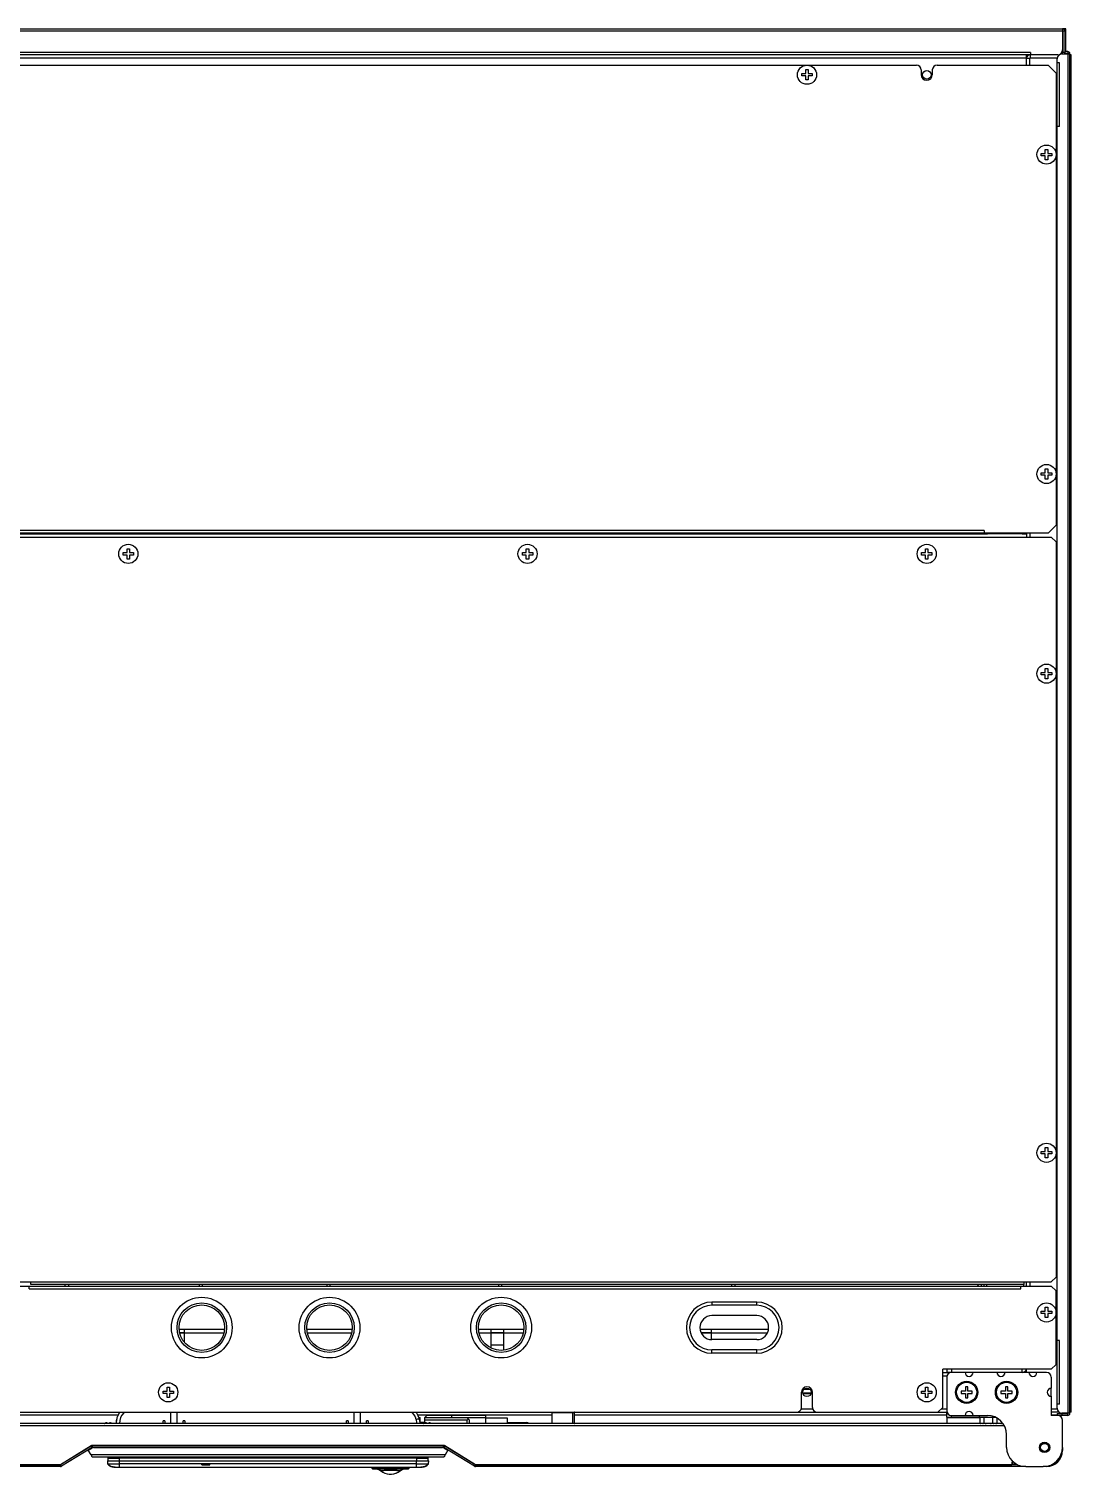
# Model space of a CAD drawing. Header units: millimetres. Extents: x 0 to 301, y -1 to 129.
# Drawn here: x 235.3 to 300.6, y -0.5 to 90 of the extents above; entities that cross this region are included whole.
import ezdxf

# ---------------------------------------------------------------- set-up
doc = ezdxf.new("R2010")
doc.units = ezdxf.units.MM
for name, color, linetype in [('2401-00039-M4-25PMC_0', 7, 'Continuous'), ('2401-00300-M6-16HWMC_0', 7, 'Continuous'), ('2401-00424-M6-12FCTTHC_0', 7, 'Continuous'), ('2401-00460-M6-12PSTTHC_0', 7, 'Continuous'), ('2401-00631-M4-10TMH_0', 7, 'Continuous'), ('4203-39792_0', 7, 'Continuous'), ('4203-78022_0', 7, 'Continuous'), ('4208-01637_A_0', 7, 'Continuous'), ('4208-01638_A_0', 7, 'Continuous'), ('4208-01642_A_0', 7, 'Continuous'), ('4208-01643_A_0', 7, 'Continuous'), ('4209-00025-D30_0', 7, 'Continuous'), ('4209-00027-YK_0', 7, 'Continuous'), ('4209-00140_0', 7, 'Continuous'), ('4209-00207_A_0', 7, 'Continuous'), ('4212-06586_0', 7, 'Continuous'), ('4212-06592_0', 7, 'Continuous'), ('4212-06600_0', 7, 'Continuous'), ('4212-06601_0', 7, 'Continuous'), ('4212-06606_4_3_0', 7, 'Continuous'), ('4212-06607_0', 7, 'Continuous'), ('4212-06611_0', 7, 'Continuous'), ('4212-06613_2_MIR_0', 7, 'Continuous'), ('4212-06613_3_0', 7, 'Continuous'), ('4212-06614_1_0', 7, 'Continuous'), ('4212-06616_1_0', 7, 'Continuous'), ('4212-12694_0', 7, 'Continuous'), ('4212-14509_0', 7, 'Continuous'), ('4212-14510_0', 7, 'Continuous'), ('4212-14511_0', 7, 'Continuous'), ('4212-14513_0', 7, 'Continuous'), ('4212-14515_0', 7, 'Continuous'), ('4212-14520_0', 7, 'Continuous'), ('4212-14521_0', 7, 'Continuous'), ('4212-14522_1_0', 7, 'Continuous'), ('4212-14522_2_0', 7, 'Continuous'), ('4212-14522_3_0', 7, 'Continuous'), ('4212-14522_4_1_0', 7, 'Continuous'), ('4212-14525_0', 7, 'Continuous'), ('4212-14530_0', 7, 'Continuous'), ('4212-14531_0', 7, 'Continuous'), ('4212-14532_0', 7, 'Continuous'), ('4212-14534_0', 7, 'Continuous'), ('4212-14541_0', 7, 'Continuous'), ('CHUMOPINGJIETOU_0', 7, 'Continuous'), ('CONTROL-PCB_A_0', 7, 'Continuous'), ('EPO_A_0', 7, 'Continuous'), ('TOUCH-PAN_A_0', 7, 'Continuous')]:
    doc.layers.add(name, color=color, linetype=linetype)

msp = doc.modelspace()

# ---------------------------------------------------------------- linework, layer by layer
at = {"layer": '2401-00039-M4-25PMC_0', "color": 7, "linetype": 'Continuous'}
for p, q in [((244.196, 2.7), (244.196, 3.4)), ((244.596, 2.7), (244.596, 3.4)), ((255.686, 2.7), (255.686, 3.4)), ((256.086, 2.7), (256.086, 3.4))]:
    msp.add_line(p, q, dxfattribs=at)
at = {"layer": '2401-00300-M6-16HWMC_0', "color": 7, "linetype": 'Continuous'}
for p, q in [((294.853, 3.09), (294.853, 3.2)), ((294.853, 3.09), (295.834, 3.09)), ((294.855, 3.09), (294.855, 2.742)), ((294.855, 2.742), (294.867, 2.727)), ((295.122, 3.09), (295.122, 2.742)), ((295.658, 3.09), (295.658, 2.742)), ((295.926, 3.041), (295.926, 2.742)), ((295.88, 2.703), (295.903, 2.7))]:
    msp.add_line(p, q, dxfattribs=at)
for points in [[(294.867, 2.727), (294.881, 2.716), (294.896, 2.708), (294.911, 2.702), (294.92, 2.7)], [(295.057, 2.7), (295.066, 2.702), (295.081, 2.708), (295.095, 2.716), (295.11, 2.728), (295.122, 2.742)], [(295.122, 2.742), (295.147, 2.728), (295.175, 2.716), (295.204, 2.708), (295.234, 2.703), (295.253, 2.7)], [(295.527, 2.7), (295.546, 2.702), (295.575, 2.708), (295.605, 2.716), (295.633, 2.728), (295.658, 2.742)], [(295.658, 2.742), (295.67, 2.728), (295.684, 2.716), (295.699, 2.708), (295.713, 2.703), (295.723, 2.7)], [(295.86, 2.7), (295.869, 2.702), (295.884, 2.708), (295.899, 2.716)], [(295.899, 2.716), (295.913, 2.727), (295.926, 2.742)], [(296.177, 2.7), (296.196, 2.702), (296.225, 2.708), (296.255, 2.716), (296.283, 2.728), (296.286, 2.729)]]:
    msp.add_lwpolyline(points, dxfattribs=at)
for centre, start, end in [((294.955, 2.812), 214.94801, 247.56165), ((295.826, 2.812), 292.43835, 325.05199)]:
    msp.add_arc(centre, 0.122, start, end, dxfattribs=at)
at = {"layer": '2401-00424-M6-12FCTTHC_0', "color": 7, "linetype": 'Continuous'}
for p, q in [((293.965, 4.725), (293.69, 4.725)), ((293.69, 4.725), (293.69, 4.575)), ((293.69, 4.575), (293.965, 4.575)), ((294.115, 5), (293.965, 5)), ((293.965, 5), (293.965, 4.725)), ((293.965, 4.575), (293.965, 4.3)), ((294.115, 4.725), (294.115, 5)), ((294.39, 4.725), (294.115, 4.725)), ((294.115, 4.575), (294.39, 4.575)), ((294.115, 4.3), (294.115, 4.575)), ((294.39, 4.575), (294.39, 4.725)), ((296.465, 4.725), (296.19, 4.725)), ((296.19, 4.725), (296.19, 4.575)), ((296.19, 4.575), (296.465, 4.575)), ((296.615, 5), (296.465, 5)), ((296.465, 5), (296.465, 4.725)), ((296.465, 4.575), (296.465, 4.3)), ((296.615, 4.725), (296.615, 5)), ((296.89, 4.725), (296.615, 4.725)), ((296.615, 4.575), (296.89, 4.575)), ((296.615, 4.3), (296.615, 4.575)), ((296.89, 4.575), (296.89, 4.725)), ((293.965, 4.3), (294.115, 4.3)), ((296.465, 4.3), (296.615, 4.3))]:
    msp.add_line(p, q, dxfattribs=at)
for centre in [(294.04, 4.65), (296.54, 4.65)]:
    msp.add_circle(centre, 0.63, dxfattribs=at)
at = {"layer": '2401-00460-M6-12PSTTHC_0', "color": 7, "linetype": 'Continuous'}
for p, q in [((283.715, 87.225), (283.965, 87.225)), ((283.715, 87.075), (283.715, 87.225)), ((283.965, 87.075), (283.715, 87.075)), ((283.965, 87.475), (284.115, 87.475)), ((283.965, 87.225), (283.965, 87.475)), ((283.965, 86.825), (283.965, 87.075)), ((284.115, 87.475), (284.115, 87.225)), ((284.115, 87.225), (284.365, 87.225)), ((284.365, 87.075), (284.115, 87.075)), ((284.115, 87.075), (284.115, 86.825)), ((284.365, 87.225), (284.365, 87.075)), ((284.115, 86.825), (283.965, 86.825)), ((298.965, 82.475), (299.115, 82.475)), ((298.965, 82.225), (298.965, 82.475)), ((299.115, 82.475), (299.115, 82.225)), ((298.715, 82.225), (298.965, 82.225)), ((298.715, 82.075), (298.715, 82.225)), ((298.965, 82.075), (298.715, 82.075)), ((298.965, 81.825), (298.965, 82.075)), ((299.115, 81.825), (298.965, 81.825)), ((299.115, 82.225), (299.365, 82.225)), ((299.365, 82.075), (299.115, 82.075)), ((299.115, 82.075), (299.115, 81.825)), ((299.365, 82.225), (299.365, 82.075)), ((298.965, 62.475), (299.115, 62.475)), ((298.965, 62.225), (298.965, 62.475)), ((299.115, 62.475), (299.115, 62.225)), ((298.715, 62.225), (298.965, 62.225)), ((298.715, 62.075), (298.715, 62.225)), ((298.965, 62.075), (298.715, 62.075)), ((298.965, 61.825), (298.965, 62.075)), ((299.115, 61.825), (298.965, 61.825)), ((299.115, 62.225), (299.365, 62.225)), ((299.365, 62.075), (299.115, 62.075)), ((299.115, 62.075), (299.115, 61.825)), ((299.365, 62.225), (299.365, 62.075)), ((238.74, 58.45), (238.74, 58.4)), ((239.34, 58.45), (239.34, 58.4)), ((263.74, 58.45), (263.74, 58.4)), ((264.34, 58.45), (264.34, 58.4)), ((288.74, 58.45), (288.74, 58.4)), ((289.34, 58.45), (289.34, 58.4)), ((241.215, 57.225), (241.465, 57.225)), ((241.215, 57.075), (241.215, 57.225)), ((241.465, 57.075), (241.215, 57.075)), ((241.465, 57.475), (241.615, 57.475)), ((241.465, 57.225), (241.465, 57.475)), ((241.465, 56.825), (241.465, 57.075)), ((241.615, 57.475), (241.615, 57.225)), ((241.615, 57.225), (241.865, 57.225)), ((241.865, 57.075), (241.615, 57.075)), ((241.615, 57.075), (241.615, 56.825)), ((241.865, 57.225), (241.865, 57.075)), ((266.215, 57.225), (266.465, 57.225)), ((266.215, 57.075), (266.215, 57.225)), ((266.465, 57.075), (266.215, 57.075)), ((266.465, 57.475), (266.615, 57.475)), ((266.465, 57.225), (266.465, 57.475)), ((266.465, 56.825), (266.465, 57.075)), ((266.615, 57.475), (266.615, 57.225)), ((266.615, 57.225), (266.865, 57.225)), ((266.865, 57.075), (266.615, 57.075)), ((266.615, 57.075), (266.615, 56.825)), ((266.865, 57.225), (266.865, 57.075)), ((291.215, 57.225), (291.465, 57.225)), ((291.215, 57.075), (291.215, 57.225)), ((291.465, 57.075), (291.215, 57.075)), ((291.465, 57.475), (291.615, 57.475)), ((291.465, 57.225), (291.465, 57.475)), ((291.465, 56.825), (291.465, 57.075)), ((291.615, 57.475), (291.615, 57.225)), ((291.615, 57.225), (291.865, 57.225)), ((291.865, 57.075), (291.615, 57.075)), ((291.615, 57.075), (291.615, 56.825)), ((291.865, 57.225), (291.865, 57.075)), ((241.615, 56.825), (241.465, 56.825)), ((266.615, 56.825), (266.465, 56.825)), ((291.615, 56.825), (291.465, 56.825)), ((298.965, 49.975), (299.115, 49.975)), ((298.965, 49.725), (298.965, 49.975)), ((299.115, 49.975), (299.115, 49.725)), ((298.715, 49.725), (298.965, 49.725)), ((298.715, 49.575), (298.715, 49.725)), ((298.965, 49.575), (298.715, 49.575)), ((298.965, 49.325), (298.965, 49.575)), ((299.115, 49.325), (298.965, 49.325)), ((299.115, 49.725), (299.365, 49.725)), ((299.365, 49.575), (299.115, 49.575)), ((299.115, 49.575), (299.115, 49.325)), ((299.365, 49.725), (299.365, 49.575)), ((298.965, 19.975), (299.115, 19.975)), ((298.965, 19.725), (298.965, 19.975)), ((299.115, 19.975), (299.115, 19.725)), ((298.715, 19.725), (298.965, 19.725)), ((298.715, 19.575), (298.715, 19.725)), ((298.965, 19.575), (298.715, 19.575)), ((298.965, 19.325), (298.965, 19.575)), ((299.115, 19.325), (298.965, 19.325)), ((299.115, 19.725), (299.365, 19.725)), ((299.365, 19.575), (299.115, 19.575)), ((299.115, 19.575), (299.115, 19.325)), ((299.365, 19.725), (299.365, 19.575)), ((298.965, 9.975), (299.115, 9.975)), ((298.965, 9.725), (298.965, 9.975)), ((299.115, 9.975), (299.115, 9.725)), ((298.715, 9.725), (298.965, 9.725)), ((298.715, 9.575), (298.715, 9.725)), ((298.965, 9.575), (298.715, 9.575)), ((298.965, 9.325), (298.965, 9.575)), ((299.115, 9.325), (298.965, 9.325)), ((299.115, 9.725), (299.365, 9.725)), ((299.365, 9.575), (299.115, 9.575)), ((299.115, 9.575), (299.115, 9.325)), ((299.365, 9.725), (299.365, 9.575)), ((243.715, 4.725), (243.965, 4.725)), ((243.715, 4.575), (243.715, 4.725)), ((243.965, 4.575), (243.715, 4.575)), ((243.965, 4.975), (244.115, 4.975)), ((243.965, 4.725), (243.965, 4.975)), ((243.965, 4.325), (243.965, 4.575)), ((244.115, 4.975), (244.115, 4.725)), ((244.115, 4.725), (244.365, 4.725)), ((244.365, 4.575), (244.115, 4.575)), ((244.115, 4.575), (244.115, 4.325)), ((244.365, 4.725), (244.365, 4.575)), ((291.215, 4.725), (291.465, 4.725)), ((291.215, 4.575), (291.215, 4.725)), ((291.465, 4.575), (291.215, 4.575)), ((291.465, 4.975), (291.615, 4.975)), ((291.465, 4.725), (291.465, 4.975)), ((291.465, 4.325), (291.465, 4.575)), ((291.615, 4.975), (291.615, 4.725)), ((291.615, 4.725), (291.865, 4.725)), ((291.865, 4.575), (291.615, 4.575)), ((291.615, 4.575), (291.615, 4.325)), ((291.865, 4.725), (291.865, 4.575)), ((244.115, 4.325), (243.965, 4.325)), ((291.615, 4.325), (291.465, 4.325))]:
    msp.add_line(p, q, dxfattribs=at)
for centre in [(284.04, 87.15), (299.04, 82.15), (299.04, 62.15), (241.54, 57.15), (266.54, 57.15), (291.54, 57.15), (299.04, 49.65), (299.04, 19.65), (299.04, 9.65), (244.04, 4.65), (291.54, 4.65)]:
    msp.add_circle(centre, 0.6, dxfattribs=at)
at = {"layer": '2401-00631-M4-10TMH_0', "color": 7, "linetype": 'Continuous'}
for p, q in [((240.04, 2.708), (240.061, 2.715)), ((240.061, 2.715), (240.082, 2.721)), ((240.081, 2.721), (240.101, 2.726)), ((240.1, 2.726), (240.118, 2.73)), ((240.118, 2.73), (240.134, 2.733)), ((240.149, 2.736), (240.134, 2.733)), ((240.165, 2.738), (240.15, 2.736)), ((240.174, 2.74), (240.165, 2.738)), ((240.215, 2.738), (240.214, 2.74)), ((240.215, 2.7), (240.215, 2.738)), ((240.366, 2.74), (240.365, 2.738)), ((240.365, 2.738), (240.365, 2.7)), ((240.43, 2.736), (240.415, 2.738)), ((240.43, 2.736), (240.446, 2.733)), ((240.446, 2.733), (240.462, 2.73)), ((240.462, 2.73), (240.48, 2.726)), ((240.479, 2.726), (240.499, 2.721)), ((240.498, 2.721), (240.519, 2.715)), ((240.519, 2.715), (240.54, 2.708)), ((260.04, 2.708), (260.061, 2.715)), ((260.061, 2.715), (260.082, 2.721)), ((260.081, 2.721), (260.101, 2.726)), ((260.1, 2.726), (260.118, 2.73)), ((260.118, 2.73), (260.134, 2.733)), ((260.149, 2.736), (260.134, 2.733)), ((260.165, 2.738), (260.15, 2.736)), ((260.174, 2.74), (260.165, 2.738)), ((260.215, 2.738), (260.214, 2.74)), ((260.215, 2.7), (260.215, 2.738)), ((260.366, 2.74), (260.365, 2.738)), ((260.365, 2.738), (260.365, 2.7)), ((260.43, 2.736), (260.415, 2.738)), ((260.43, 2.736), (260.446, 2.733)), ((260.446, 2.733), (260.462, 2.73)), ((260.462, 2.73), (260.48, 2.726)), ((260.479, 2.726), (260.499, 2.721)), ((260.498, 2.721), (260.519, 2.715)), ((260.519, 2.715), (260.54, 2.708)), ((240.02, 2.7), (240.019, 2.7)), ((240.02, 2.7), (240.041, 2.708)), ((240.56, 2.7), (240.539, 2.708)), ((240.561, 2.7), (240.56, 2.7)), ((260.02, 2.7), (260.019, 2.7)), ((260.02, 2.7), (260.041, 2.708)), ((260.56, 2.7), (260.539, 2.708)), ((260.561, 2.7), (260.56, 2.7))]:
    msp.add_line(p, q, dxfattribs=at)
for points in [[(240.214, 2.74), (240.212, 2.74), (240.209, 2.741), (240.204, 2.741), (240.199, 2.741), (240.194, 2.741), (240.187, 2.741), (240.18, 2.74), (240.174, 2.74)], [(240.415, 2.738), (240.405, 2.74), (240.395, 2.741), (240.387, 2.741), (240.379, 2.741), (240.373, 2.741), (240.369, 2.741), (240.366, 2.74)], [(260.214, 2.74), (260.212, 2.74), (260.209, 2.741), (260.204, 2.741), (260.199, 2.741), (260.194, 2.741), (260.187, 2.741), (260.18, 2.74), (260.174, 2.74)], [(260.415, 2.738), (260.405, 2.74), (260.395, 2.741), (260.387, 2.741), (260.379, 2.741), (260.373, 2.741), (260.369, 2.741), (260.366, 2.74)]]:
    msp.add_lwpolyline(points, dxfattribs=at)
at = {"layer": '4203-39792_0', "color": 7, "linetype": 'Continuous'}
for p, q in [((243.821, 2.87), (243.721, 2.87)), ((243.721, 2.7), (243.721, 2.87)), ((243.821, 2.87), (243.821, 2.7)), ((245.071, 2.87), (244.971, 2.87)), ((244.971, 2.7), (244.971, 2.87)), ((245.071, 2.87), (245.071, 2.7)), ((255.311, 2.87), (255.211, 2.87)), ((255.211, 2.7), (255.211, 2.87)), ((255.311, 2.87), (255.311, 2.7)), ((256.561, 2.87), (256.461, 2.87)), ((256.461, 2.7), (256.461, 2.87)), ((256.561, 2.87), (256.561, 2.7))]:
    msp.add_line(p, q, dxfattribs=at)
at = {"layer": '4203-78022_0', "color": 7, "linetype": 'Continuous'}
for p, q in [((239.029, 1.026), (239.276, 1.178)), ((239.204, 0.74), (239.029, 1.026)), ((239.354, 1.2), (261.226, 1.2)), ((261.304, 1.178), (261.551, 1.026)), ((261.551, 1.026), (261.376, 0.74)), ((261.376, 0.74), (239.204, 0.74)), ((239.204, 0.74), (239.226, 0.686)), ((239.226, 0.686), (239.237, 0.661)), ((261.29, 0.6), (239.29, 0.6)), ((261.354, 0.686), (261.343, 0.661)), ((261.376, 0.74), (261.354, 0.686))]:
    msp.add_line(p, q, dxfattribs=at)
for points in [[(239.237, 0.661), (239.247, 0.641), (239.258, 0.624), (239.269, 0.611), (239.279, 0.603), (239.29, 0.6)], [(261.343, 0.661), (261.333, 0.641), (261.322, 0.624), (261.311, 0.611), (261.301, 0.603), (261.29, 0.6)]]:
    msp.add_lwpolyline(points, dxfattribs=at)
for centre, start, end in [((239.354, 1.05), 90, 121.5), ((261.226, 1.05), 58.5, 90)]:
    msp.add_arc(centre, 0.15, start, end, dxfattribs=at)
at = {"layer": '4208-01637_A_0', "color": 7, "linetype": 'Continuous'}
msp.add_line((240.79, 2.7), (240.794, 2.785), dxfattribs=at)
msp.add_lwpolyline([(240.794, 2.785), (240.834, 3.018), (240.838, 3.026)], dxfattribs=at)
at = {"layer": '4208-01638_A_0', "color": 7, "linetype": 'Continuous'}
for p, q in [((240.328, 0.085), (240.415, 0.026)), ((240.415, 0.026), (240.519, -0.012)), ((260.06, -0.012), (260.165, 0.026)), ((260.165, 0.026), (260.257, 0.088)), ((240.519, -0.012), (240.629, -0.027)), ((240.629, -0.027), (240.74, -0.03)), ((259.84, -0.03), (259.95, -0.027)), ((259.95, -0.027), (260.06, -0.012))]:
    msp.add_line(p, q, dxfattribs=at)
at = {"layer": '4208-01642_A_0', "color": 7, "linetype": 'Continuous'}
for p, q in [((241.263, 3.368), (241.234, 3.4)), ((241.306, 3.4), (241.263, 3.368)), ((259.556, 3.4), (259.579, 3.376)), ((259.579, 3.376), (259.681, 3.203)), ((259.681, 3.203), (259.749, 3.008))]:
    msp.add_line(p, q, dxfattribs=at)
for points in [[(240.788, 2.7), (240.789, 2.713), (240.791, 2.741), (240.793, 2.771), (240.796, 2.801), (240.799, 2.831), (240.803, 2.863), (240.809, 2.897), (240.815, 2.934), (240.824, 2.974), (240.835, 3.018), (240.849, 3.065), (240.866, 3.116), (240.888, 3.174), (240.917, 3.236), (240.953, 3.302), (240.999, 3.371), (241.023, 3.4)], [(241.263, 3.368), (241.142, 3.229), (241.059, 3.066), (241.009, 2.882), (240.989, 2.7)], [(259.273, 3.4), (259.323, 3.362), (259.428, 3.243), (259.506, 3.107), (259.556, 2.96)], [(259.556, 2.96), (259.615, 2.975), (259.667, 2.988), (259.71, 2.999), (259.738, 3.005), (259.75, 3.007)], [(259.556, 2.96), (259.584, 2.801), (259.592, 2.7)], [(259.749, 3.008), (259.761, 2.961), (259.77, 2.916), (259.777, 2.875), (259.782, 2.836), (259.786, 2.8), (259.789, 2.767), (259.792, 2.736), (259.793, 2.708), (259.794, 2.7)]]:
    msp.add_lwpolyline(points, dxfattribs=at)
at = {"layer": '4208-01643_A_0', "color": 7, "linetype": 'Continuous'}
for p, q in [((240.23, 0.37), (260.35, 0.37)), ((240.23, 0.37), (240.24, 0.172)), ((240.24, 0.172), (240.282, 0.125)), ((240.391, 0.171), (240.54, 0.171)), ((240.54, 0.171), (240.986, 0.172)), ((240.986, 0.172), (240.986, 0.37)), ((259.594, 0.172), (240.986, 0.172)), ((240.987, 0.017), (240.986, 0.172)), ((260.314, 0.141), (260.282, 0.108)), ((260.314, 0.14), (260.34, 0.172)), ((260.34, 0.172), (260.35, 0.37)), ((240.723, -0.03), (240.928, -0.03)), ((240.74, -0.03), (259.857, -0.03))]:
    msp.add_line(p, q, dxfattribs=at)
for points in [[(240.24, 0.172), (240.243, 0.171), (240.261, 0.17), (240.391, 0.171)], [(240.515, -0.008), (240.45, 0.013), (240.34, 0.074), (240.281, 0.125)], [(240.321, 0.089), (240.364, 0.058), (240.405, 0.034), (240.446, 0.015), (240.484, 0.001), (240.515, -0.008)], [(240.987, -0.03), (240.987, -0.021), (240.987, 0.017)], [(259.593, -0.03), (259.593, -0.026), (259.593, -0.004), (259.593, 0.032), (259.594, 0.37)], [(259.594, 0.172), (260.078, 0.171), (260.195, 0.171), (260.32, 0.17)], [(260.281, 0.108), (260.242, 0.076), (260.132, 0.014), (260.066, -0.008)], [(260.066, -0.008), (260.095, 0), (260.13, 0.013), (260.167, 0.03), (260.206, 0.051), (260.244, 0.078)], [(260.32, 0.17), (260.337, 0.171), (260.34, 0.172)], [(240.723, -0.029), (240.585, -0.022), (240.515, -0.008)], [(260.066, -0.008), (259.998, -0.022), (259.857, -0.029)]]:
    msp.add_lwpolyline(points, dxfattribs=at)
at = {"layer": '4209-00025-D30_0', "color": 7, "linetype": 'Continuous'}
for centre, radius in [((246.14, 8.7), 1.9), ((246.14, 8.7), 1.55), ((246.14, 8.7), 1.425), ((254.14, 8.7), 1.9), ((254.14, 8.7), 1.55), ((254.14, 8.7), 1.425), ((264.89, 8.7), 1.9), ((264.89, 8.7), 1.55), ((264.89, 8.7), 1.425)]:
    msp.add_circle(centre, radius, dxfattribs=at)
at = {"layer": '4209-00027-YK_0', "color": 7, "linetype": 'Continuous'}
for p, q in [((280.89, 10.3), (278.09, 10.3)), ((278.09, 10.3), (278.09, 10.1)), ((280.89, 10.1), (278.09, 10.1)), ((280.89, 10.1), (280.89, 10.3)), ((280.89, 9.45), (278.09, 9.45)), ((280.89, 7.95), (278.09, 7.95)), ((280.89, 7.3), (278.09, 7.3)), ((278.09, 7.1), (278.09, 7.3)), ((280.89, 7.1), (280.89, 7.3)), ((280.89, 7.1), (278.09, 7.1))]:
    msp.add_line(p, q, dxfattribs=at)
for centre, radius, start, end in [((278.09, 8.7), 1.6, 90, 270), ((278.09, 8.7), 1.4, 90, 270), ((280.89, 8.7), 1.6, 270, 90), ((280.89, 8.7), 1.4, 270, 90), ((278.09, 8.7), 0.75, 90, 270), ((280.89, 8.7), 0.75, 270, 90)]:
    msp.add_arc(centre, radius, start, end, dxfattribs=at)
at = {"layer": '4209-00140_0', "color": 7, "linetype": 'Continuous'}
for p, q in [((268.08, 3.39), (269.38, 3.39)), ((268.08, 2.71), (268.08, 3.39)), ((269.38, 3.39), (269.48, 3.39)), ((269.38, 2.71), (269.38, 3.39)), ((269.48, 2.71), (269.48, 3.39)), ((268.08, 2.71), (269.38, 2.71)), ((269.38, 2.71), (269.48, 2.71))]:
    msp.add_line(p, q, dxfattribs=at)
for centre, start, end in [((268.09, 3.39), 90, 180), ((269.37, 3.39), 0, 90), ((269.47, 3.39), 0, 90), ((268.09, 2.71), 180, 270), ((269.37, 2.71), 270, 0), ((269.47, 2.71), 270, 0)]:
    msp.add_arc(centre, 0.01, start, end, dxfattribs=at)
at = {"layer": '4209-00207_A_0', "color": 7, "linetype": 'Continuous'}
for p, q in [((240.261, 0.55), (260.321, 0.55)), ((240.261, 0.55), (240.261, 0.37)), ((240.261, 0.52), (240.987, 0.52)), ((240.987, 0.37), (240.987, 0.6)), ((259.595, 0.6), (259.595, 0.37)), ((259.595, 0.52), (260.321, 0.52)), ((260.321, 0.37), (260.321, 0.55))]:
    msp.add_line(p, q, dxfattribs=at)
for centre, start, end in [((240.311, 0.55), 90, 180), ((260.271, 0.55), 0, 90)]:
    msp.add_arc(centre, 0.05, start, end, dxfattribs=at)
at = {"layer": '4212-06586_0', "color": 7, "linetype": 'Continuous'}
for p, q in [((299.71, 83.4), (299.64, 83.4)), ((297.79, 58.4), (297.79, 58.45)), ((298.01, 58.2), (298.01, 58.45)), ((297.79, 11.3), (297.79, 11.57)), ((298.01, 11.3), (298.01, 11.57)), ((299.64, 8.4), (299.71, 8.4))]:
    msp.add_line(p, q, dxfattribs=at)
at = {"layer": '4212-06592_0', "color": 7, "linetype": 'Continuous'}
for p, q in [((297.79, 88.18), (297.99, 88.18)), ((297.79, 87.75), (297.79, 88.18)), ((297.99, 87.75), (297.99, 88.18)), ((298.01, 88.4), (298.04, 88.4)), ((298.01, 88.4), (298.01, 88.2)), ((298.01, 88.2), (299.715, 88.2)), ((299.74, 88.4), (299.845, 88.4)), ((299.71, 83.6), (299.64, 83.6)), ((299.71, 83.4), (299.64, 83.4)), ((299.64, 8.4), (299.71, 8.4)), ((299.64, 8.2), (299.71, 8.2)), ((299.715, 3.6), (299.34, 3.6)), ((299.845, 3.4), (299.34, 3.4))]:
    msp.add_line(p, q, dxfattribs=at)
for radius in [0.22, 0.02]:
    msp.add_arc((298.01, 88.18), radius, 90, 180, dxfattribs=at)
at = {"layer": '4212-06600_0', "color": 7, "linetype": 'Continuous'}
for p, q in [((292.79, 6.1), (292.79, 5.9)), ((293.09, 5.9), (292.853, 5.9)), ((293.09, 6.1), (293.09, 5.9)), ((297.52, 5.9), (297.52, 6.1))]:
    msp.add_line(p, q, dxfattribs=at)
msp.add_arc((297.52, 6.17), 0.27, 270, 344.85217, dxfattribs=at)
at = {"layer": '4212-06601_0', "color": 7, "linetype": 'Continuous'}
msp.add_line((294.79, 11.4), (294.69, 11.3), dxfattribs=at)
at = {"layer": '4212-06606_4_3_0', "color": 7, "linetype": 'Continuous'}
msp.add_line((297.07, 0.205), (297.07, 0.12), dxfattribs=at)
at = {"layer": '4212-06607_0', "color": 7, "linetype": 'Continuous'}
for p, q in [((299.71, 3.65), (299.71, 88.15)), ((299.85, 87.9), (299.71, 87.9)), ((299.85, 83.9), (299.85, 87.9)), ((300.01, 88.52), (300.01, 88.571)), ((300.01, 88.45), (300.51, 88.45)), ((300.07, 88.6), (300.022, 88.6)), ((300.37, 88.48), (300.176, 88.48)), ((300.37, 88.6), (300.19, 88.6)), ((300.37, 88.6), (300.37, 88.48)), ((300.51, 88.46), (300.39, 88.46)), ((300.39, 88.46), (300.39, 88.45)), ((300.39, 3.35), (300.39, 88.45)), ((300.51, 3.34), (300.51, 88.46)), ((299.85, 83.9), (299.71, 83.9)), ((299.85, 7.9), (299.71, 7.9)), ((299.85, 3.9), (299.85, 7.9)), ((299.85, 3.9), (299.71, 3.9)), ((299.71, 3.32), (300.37, 3.32)), ((299.71, 3.32), (299.71, 3.2)), ((300.37, 3.2), (299.75, 3.2)), ((300.51, 3.35), (300.01, 3.35)), ((300.01, 3.32), (300.01, 3.2)), ((300.37, 3.2), (300.37, 3.32)), ((300.39, 3.34), (300.39, 3.35)), ((300.51, 3.34), (300.39, 3.34))]:
    msp.add_line(p, q, dxfattribs=at)
for centre, radius, start, end in [((300.01, 88.15), 0.3, 90, 180), ((300.37, 88.46), 0.14, 0, 90), ((300.37, 88.46), 0.02, 0, 90), ((300.01, 3.65), 0.3, 180, 270), ((300.37, 3.34), 0.14, 270, 0), ((300.37, 3.34), 0.02, 270, 0)]:
    msp.add_arc(centre, radius, start, end, dxfattribs=at)
at = {"layer": '4212-06611_0', "color": 7, "linetype": 'Continuous'}
for p, q in [((300.58, 88.4), (300.51, 88.4)), ((300.58, 88.1), (300.51, 88.1)), ((300.58, 3.4), (300.58, 88.4)), ((300.51, 82.9), (300.58, 82.9)), ((300.51, 8.9), (300.58, 8.9)), ((300.58, 3.7), (300.51, 3.7)), ((300.58, 3.4), (300.51, 3.4))]:
    msp.add_line(p, q, dxfattribs=at)
at = {"layer": '4212-06613_2_MIR_0', "color": 7, "linetype": 'Continuous'}
for p, q in [((294.44, 5.9), (293.94, 5.9)), ((296.44, 5.9), (295.94, 5.9)), ((298.44, 5.9), (297.94, 5.9)), ((299.34, 4.4), (299.34, 4.9)), ((293.94, 3.2), (294.44, 3.2))]:
    msp.add_line(p, q, dxfattribs=at)
at = {"layer": '4212-06613_3_0', "color": 7, "linetype": 'Continuous'}
for radius in [0.3, 0.25]:
    msp.add_circle((298.92, 1.2), radius, dxfattribs=at)
at = {"layer": '4212-06614_1_0', "color": 7, "linetype": 'Continuous'}
for p, q in [((292.79, 5.6), (292.79, 3.5)), ((293.94, 5.9), (293.09, 5.9)), ((295.94, 5.9), (294.44, 5.9)), ((297.94, 5.9), (296.44, 5.9)), ((299.04, 5.9), (298.44, 5.9)), ((299.34, 5.6), (299.34, 4.9)), ((299.34, 4.4), (299.34, 3.2)), ((293.09, 3.2), (293.94, 3.2)), ((294.44, 3.2), (295.34, 3.2)), ((299.74, 3.2), (299.34, 3.2)), ((300.04, 1.2), (300.04, 2.9)), ((296.54, 1.2), (296.54, 2)), ((297.74, 0), (298.84, 0))]:
    msp.add_line(p, q, dxfattribs=at)
for centre, radius in [((294.04, 4.65), 0.7), ((296.54, 4.65), 0.7), ((298.92, 1.2), 0.325)]:
    msp.add_circle(centre, radius, dxfattribs=at)
for centre, radius, start, end in [((293.09, 5.6), 0.3, 90, 180), ((294.19, 5.9), 0.25, 180, 0), ((296.19, 5.9), 0.25, 180, 0), ((298.19, 5.9), 0.25, 180, 0), ((299.04, 5.6), 0.3, 0, 90), ((299.34, 4.65), 0.25, 90, 270), ((293.09, 3.5), 0.3, 180, 270), ((294.19, 3.2), 0.25, 0, 180), ((295.34, 2), 1.2, 0, 90), ((299.74, 2.9), 0.3, 0, 90), ((297.74, 1.2), 1.2, 180, 270), ((298.84, 1.2), 1.2, 270, 0)]:
    msp.add_arc(centre, radius, start, end, dxfattribs=at)
at = {"layer": '4212-06616_1_0', "color": 7, "linetype": 'Continuous'}
for p, q in [((292.79, 3.1), (292.79, 3.4)), ((292.79, 3.1), (294.853, 3.1)), ((292.79, 3.1), (292.79, 2.7)), ((292.79, 3.08), (294.855, 3.08)), ((293.09, 3.1), (293.09, 3.2))]:
    msp.add_line(p, q, dxfattribs=at)
at = {"layer": '4212-12694_0', "color": 7, "linetype": 'Continuous'}
msp.add_line((297.79, 5.9), (297.79, 6.1), dxfattribs=at)
at = {"layer": '4212-14509_0', "color": 7, "linetype": 'Continuous'}
for p, q in [((297.79, 88.18), (202.79, 88.18)), ((297.79, 87.75), (297.79, 88.4)), ((205.229, 58.4), (295.351, 58.4)), ((297.52, 58.4), (297.79, 58.4)), ((297.79, 58.4), (297.79, 58.2)), ((292.54, 5.9), (292.853, 5.9)), ((292.54, 5.68), (292.801, 5.68)), ((283.678, 3.62), (284.402, 3.62)), ((292.46, 3.62), (292.79, 3.62)), ((283.39, 3.4), (284.69, 3.4)), ((292.24, 3.4), (292.809, 3.4))]:
    msp.add_line(p, q, dxfattribs=at)
for centre in [(291.54, 87.15), (284.04, 4.65)]:
    msp.add_circle(centre, 0.27, dxfattribs=at)
at = {"layer": '4212-14510_0', "color": 7, "linetype": 'Continuous'}
for p, q in [((294.94, 58.45), (294.94, 58.4)), ((295.11, 58.45), (295.11, 58.4)), ((297.62, 58.4), (297.62, 58.422)), ((294.94, 11.4), (294.94, 11.3)), ((295.11, 11.4), (295.11, 11.3)), ((295.29, 11.4), (295.29, 11.3)), ((297.62, 11.3), (297.62, 11.4))]:
    msp.add_line(p, q, dxfattribs=at)
at = {"layer": '4212-14511_0', "color": 7, "linetype": 'Continuous'}
for p, q in [((217.19, 87.75), (290.89, 87.75)), ((291.19, 87.45), (291.19, 87.15)), ((291.89, 87.45), (291.89, 87.15)), ((292.19, 87.75), (299.14, 87.75)), ((299.64, 87.25), (299.14, 87.75)), ((299.64, 87.25), (299.64, 58.95)), ((299.14, 58.45), (299.64, 58.95)), ((299.14, 58.45), (201.44, 58.45)), ((295.14, 58.62), (205.44, 58.62)), ((295.14, 58.62), (295.14, 58.45))]:
    msp.add_line(p, q, dxfattribs=at)
for centre, radius, start, end in [((290.89, 87.45), 0.3, 0, 90), ((291.54, 87.15), 0.35, 180, 0), ((292.19, 87.45), 0.3, 90, 180)]:
    msp.add_arc(centre, radius, start, end, dxfattribs=at)
at = {"layer": '4212-14513_0', "color": 7, "linetype": 'Continuous'}
for p, q in [((295.29, 58.45), (295.29, 58.4)), ((297.52, 58.4), (295.351, 58.4)), ((295.59, 58.45), (295.59, 58.4)), ((297.52, 58.4), (297.52, 58.45))]:
    msp.add_line(p, q, dxfattribs=at)
msp.add_arc((297.52, 58.67), 0.27, 270, 305.27589, dxfattribs=at)
at = {"layer": '4212-14515_0', "color": 7, "linetype": 'Continuous'}
for p, q in [((233.44, 11.3), (299.34, 11.3)), ((235.34, 11.13), (235.34, 11.3)), ((235.34, 11.13), (297.44, 11.13)), ((297.44, 11.13), (297.44, 11.3)), ((299.64, 11), (299.34, 11.3)), ((299.64, 6.4), (299.64, 11)), ((299.34, 6.1), (299.64, 6.4)), ((299.34, 6.1), (292.54, 6.1)), ((292.54, 3.7), (292.54, 6.1)), ((283.69, 3.7), (283.69, 4.65)), ((284.39, 3.7), (284.39, 4.65)), ((292.24, 3.4), (292.54, 3.7)), ((233.44, 3.4), (283.39, 3.4)), ((284.69, 3.4), (292.24, 3.4))]:
    msp.add_line(p, q, dxfattribs=at)
for centre, radius, start, end in [((284.04, 4.65), 0.35, 0, 180), ((283.39, 3.7), 0.3, 270, 0), ((284.69, 3.7), 0.3, 180, 270)]:
    msp.add_arc(centre, radius, start, end, dxfattribs=at)
at = {"layer": '4212-14520_0', "color": 7, "linetype": 'Continuous'}
for p, q in [((300.24, 90.02), (300.05, 90.02)), ((300.07, 89.88), (300.05, 89.88)), ((300.24, 89.88), (300.19, 89.88)), ((300.24, 88.6), (300.24, 90.02))]:
    msp.add_line(p, q, dxfattribs=at)
for centre, radius, start, end in [((299.94, 88.7), 0.3, 340.49387, 0), ((300.1, 88.54), 0.14, 319.99439, 334.52016)]:
    msp.add_arc(centre, radius, start, end, dxfattribs=at)
at = {"layer": '4212-14521_0', "color": 7, "linetype": 'Continuous'}
for p, q in [((233.44, 58.2), (299.34, 58.2)), ((299.64, 57.9), (299.34, 58.2)), ((299.64, 57.9), (299.64, 11.87)), ((299.34, 11.57), (299.64, 11.87)), ((233.44, 11.57), (299.34, 11.57)), ((235.44, 11.4), (235.44, 11.57)), ((297.64, 11.4), (235.44, 11.4)), ((245.99, 11.3), (245.99, 11.4)), ((246.19, 11.3), (246.19, 11.4)), ((253.99, 11.3), (253.99, 11.4)), ((254.19, 11.3), (254.19, 11.4)), ((264.74, 11.3), (264.74, 11.4)), ((264.94, 11.3), (264.94, 11.4)), ((279.34, 11.3), (279.34, 11.4)), ((279.54, 11.3), (279.54, 11.4)), ((297.64, 11.4), (297.64, 11.57))]:
    msp.add_line(p, q, dxfattribs=at)
at = {"layer": '4212-14522_1_0', "color": 7, "linetype": 'Continuous'}
for p, q in [((239.215, 1.295), (237.298, 0.12)), ((239.278, 1.193), (237.361, 0.018)), ((239.278, 1.193), (239.215, 1.295)), ((261.276, 1.32), (239.304, 1.32)), ((239.304, 1.2), (239.304, 1.32)), ((261.276, 1.2), (239.304, 1.2)), ((261.276, 1.2), (261.276, 1.32)), ((261.302, 1.193), (261.365, 1.295)), ((263.219, 0.018), (261.302, 1.193)), ((263.282, 0.12), (261.365, 1.295)), ((300.04, 1), (300.02, 1)), ((300.04, 1.2), (300.04, 1)), ((237.298, 0.12), (202.04, 0.12)), ((237.298, 0), (202.04, 0)), ((237.361, 0.018), (237.298, 0.12)), ((237.298, 0), (237.298, 0.12)), ((263.219, 0.018), (263.282, 0.12)), ((297.227, 0.12), (263.282, 0.12)), ((263.282, 0), (263.282, 0.12)), ((297.74, 0), (263.282, 0)), ((299.04, 0), (298.84, 0)), ((299.04, 0), (299.04, 0.02))]:
    msp.add_line(p, q, dxfattribs=at)
for centre, radius, start, end in [((239.304, 1.15), 0.17, 90, 121.5), ((239.304, 1.15), 0.05, 90, 121.5), ((261.276, 1.15), 0.17, 58.5, 90), ((261.276, 1.15), 0.05, 58.5, 90), ((299.04, 1), 1, 270, 0), ((237.298, 0.12), 0.12, 270, 301.5), ((263.282, 0.12), 0.12, 238.5, 270)]:
    msp.add_arc(centre, radius, start, end, dxfattribs=at)
at = {"layer": '4212-14522_2_0', "color": 7, "linetype": 'Continuous'}
for p, q in [((296.31, 2.7), (202.54, 2.7)), ((296.395, 2.56), (202.54, 2.56)), ((237.291, 0.132), (239.211, 1.308)), ((239.253, 1.32), (261.327, 1.32)), ((261.369, 1.308), (263.308, 0.12)), ((202.62, 0.12), (237.249, 0.12)), ((263.308, 0.12), (296.84, 0.12)), ((296.92, 0.2), (296.92, 0.32))]:
    msp.add_line(p, q, dxfattribs=at)
for centre, start, end in [((239.253, 1.24), 90, 121.5), ((261.327, 1.24), 58.5, 90), ((237.249, 0.2), 270, 301.5), ((296.84, 0.2), 270, 0)]:
    msp.add_arc(centre, 0.08, start, end, dxfattribs=at)
at = {"layer": '4212-14522_3_0', "color": 7, "linetype": 'Continuous'}
msp.add_arc((297.04, 0.2), 0.08, 270, 292.14204, dxfattribs=at)
at = {"layer": '4212-14522_4_1_0', "color": 7, "linetype": 'Continuous'}
msp.add_line((296.87, 0.27), (296.87, 0.12), dxfattribs=at)
for radius, end in [(0.05, 0), (0.2, 331.72851)]:
    msp.add_arc((296.87, 0.32), radius, 270, end, dxfattribs=at)
at = {"layer": '4212-14525_0', "color": 7, "linetype": 'Continuous'}
for p, q in [((200.53, 90.02), (300.05, 90.02)), ((300.04, 89.88), (200.54, 89.88)), ((300.04, 90.02), (300.04, 88.7)), ((300.05, 89.9), (300.04, 89.9)), ((300.04, 89.88), (300.05, 89.88)), ((300.05, 90.02), (300.05, 89.9)), ((300.05, 89.89), (300.05, 88.6)), ((300.19, 89.88), (300.07, 89.88)), ((300.07, 89.88), (300.07, 88.54)), ((300.19, 89.88), (300.19, 88.54)), ((298.04, 88.54), (202.54, 88.54)), ((298.01, 88.4), (202.57, 88.4)), ((298.04, 88.54), (298.04, 88.4)), ((299.74, 88.4), (298.04, 88.4)), ((300.05, 88.52), (299.98, 88.52)), ((300.05, 88.45), (300.05, 88.52)), ((300.19, 88.54), (300.07, 88.54)), ((300.19, 88.48), (300.19, 88.45))]:
    msp.add_line(p, q, dxfattribs=at)
for centre, radius, start, end in [((300.05, 89.88), 0.14, 0, 90), ((300.05, 89.88), 0.02, 0, 90), ((299.74, 88.7), 0.3, 270, 0), ((300.05, 88.54), 0.02, 270, 0), ((300.05, 88.54), 0.14, 319.84683, 0)]:
    msp.add_arc(centre, radius, start, end, dxfattribs=at)
at = {"layer": '4212-14530_0', "color": 7, "linetype": 'Continuous'}
for p, q in [((237.64, 58.4), (237.64, 58.45)), ((237.76, 58.4), (237.76, 58.45)), ((237.78, 58.45), (237.78, 58.4)), ((240, 58.4), (240, 58.45)), ((240.02, 58.45), (240.02, 58.4)), ((240.14, 58.45), (240.14, 58.4)), ((272.64, 58.4), (272.64, 58.45)), ((272.76, 58.4), (272.76, 58.45)), ((272.78, 58.45), (272.78, 58.4)), ((275, 58.4), (275, 58.45)), ((275.02, 58.45), (275.02, 58.4)), ((275.14, 58.45), (275.14, 58.4))]:
    msp.add_line(p, q, dxfattribs=at)
at = {"layer": '4212-14531_0', "color": 7, "linetype": 'Continuous'}
for p, q in [((244.72, 8.6), (247.56, 8.6)), ((244.749, 8.4), (245.04, 8.4)), ((244.753, 8.38), (245.04, 8.38)), ((245.04, 8.6), (245.04, 7.796)), ((245.04, 8.38), (247.527, 8.38)), ((252.72, 8.6), (255.56, 8.6)), ((252.753, 8.38), (255.527, 8.38)), ((263.47, 8.6), (266.31, 8.6)), ((263.503, 8.38), (264.24, 8.38)), ((264.24, 8.6), (264.24, 7.434)), ((264.24, 8.4), (265.04, 8.4)), ((264.24, 8.38), (265.04, 8.38)), ((265.04, 8.6), (265.04, 7.283)), ((265.04, 8.38), (266.277, 8.38)), ((277.349, 8.6), (281.632, 8.6)), ((277.405, 8.4), (278.04, 8.4)), ((277.413, 8.38), (278.04, 8.38)), ((278.04, 8.6), (278.04, 7.955)), ((278.04, 8.38), (281.567, 8.38)), ((265.04, 7.6), (264.24, 7.6)), ((297.74, 6.014), (297.74, 5.9)), ((284.304, 4.6), (283.776, 4.6)), ((284.249, 4.82), (283.831, 4.82))]:
    msp.add_line(p, q, dxfattribs=at)
at = {"layer": '4212-14532_0', "color": 7, "linetype": 'Continuous'}
for p, q in [((237.57, 58.45), (237.57, 58.4)), ((237.57, 11.4), (237.57, 11.3)), ((237.79, 11.4), (237.79, 11.3))]:
    msp.add_line(p, q, dxfattribs=at)
at = {"layer": '4212-14534_0', "color": 7, "linetype": 'Continuous'}
msp.add_line((283.782, 4.573), (284.298, 4.573), dxfattribs=at)
at = {"layer": '4212-14541_0', "color": 7, "linetype": 'Continuous'}
for p, q in [((231.48, 3.25), (240.925, 3.25)), ((259.656, 3.25), (268.08, 3.25)), ((269.48, 3.25), (292.79, 3.25)), ((299.34, 3.25), (299.71, 3.25)), ((299.94, 3.359), (299.94, 3.32)), ((300.24, 3.35), (300.24, 3.32))]:
    msp.add_line(p, q, dxfattribs=at)
at = {"layer": 'CHUMOPINGJIETOU_0', "color": 7, "linetype": 'Continuous'}
for p, q in [((259.826, 2.778), (260.106, 2.778)), ((260.106, 3.078), (260.256, 3.228)), ((260.106, 3.078), (263.906, 3.078)), ((260.106, 2.727), (260.106, 3.078)), ((262.756, 3.053), (260.106, 3.053)), ((262.756, 2.903), (260.106, 2.903)), ((260.256, 3.228), (263.906, 3.228)), ((261.806, 3.078), (261.791, 3.228)), ((261.806, 3.078), (261.806, 3.053)), ((262.756, 3.053), (262.906, 2.903)), ((262.831, 2.978), (262.756, 2.903)), ((262.756, 2.7), (262.756, 2.903)), ((262.906, 2.7), (262.906, 2.903)), ((263.906, 3.228), (263.906, 2.7)), ((263.906, 3.053), (265.256, 3.053)), ((265.256, 3.053), (265.256, 2.7)), ((265.256, 2.753), (266.456, 2.753)), ((263.046, 2.7), (262.906, 2.707))]:
    msp.add_line(p, q, dxfattribs=at)
msp.add_arc((266.456, 2.353), 0.4, 60.81851, 119.18149, dxfattribs=at)
at = {"layer": 'CONTROL-PCB_A_0', "color": 7, "linetype": 'Continuous'}
for p in [(259.733, 3.065), (259.826, 2.7)]:
    msp.add_line(p, (259.826, 3.065), dxfattribs=at)
at = {"layer": 'EPO_A_0', "color": 7, "linetype": 'Continuous'}
for p, q in [((256.803, -0.03), (256.803, -0.113)), ((256.804, -0.113), (256.804, -0.03)), ((256.805, -0.113), (256.804, -0.108)), ((256.824, -0.133), (256.824, -0.03)), ((259.084, -0.125), (256.824, -0.125)), ((256.824, -0.133), (259.084, -0.133)), ((257.002, -0.134), (256.991, -0.133)), ((257.151, -0.159), (257.114, -0.149)), ((257.351, -0.272), (257.352, -0.271)), ((257.4, -0.266), (257.352, -0.271)), ((257.802, -0.245), (257.76, -0.246)), ((258.183, -0.247), (258.066, -0.244)), ((258.225, -0.248), (258.145, -0.246)), ((258.555, -0.271), (258.502, -0.265)), ((258.556, -0.272), (258.555, -0.271)), ((259.084, -0.03), (259.084, -0.133)), ((259.104, -0.108), (259.103, -0.113)), ((259.104, -0.03), (259.104, -0.113))]:
    msp.add_line(p, q, dxfattribs=at)
for points in [[(256.824, -0.125), (256.817, -0.124), (256.812, -0.122), (256.807, -0.118), (256.805, -0.113)], [(256.956, -0.133), (256.995, -0.134), (257.044, -0.137), (257.099, -0.146), (257.151, -0.159)], [(257.053, -0.138), (257.027, -0.136), (257.002, -0.134)], [(257.114, -0.149), (257.081, -0.143), (257.053, -0.138)], [(257.151, -0.159), (257.214, -0.185), (257.284, -0.225), (257.351, -0.272)], [(257.352, -0.271), (257.324, -0.251), (257.292, -0.229), (257.257, -0.207), (257.221, -0.188), (257.186, -0.172), (257.151, -0.159)], [(257.351, -0.272), (257.471, -0.349), (257.603, -0.409), (257.741, -0.45), (257.882, -0.47), (258.025, -0.47), (258.166, -0.45), (258.304, -0.409), (258.436, -0.349), (258.556, -0.272)], [(257.352, -0.271), (257.475, -0.35), (257.606, -0.409), (257.742, -0.449), (257.882, -0.469), (258.024, -0.469), (258.165, -0.449), (258.301, -0.409), (258.432, -0.35), (258.555, -0.271)], [(257.748, -0.246), (257.672, -0.248), (257.598, -0.252), (257.527, -0.256), (257.461, -0.26), (257.4, -0.266)], [(257.677, -0.248), (257.636, -0.25), (257.596, -0.251), (257.556, -0.253), (257.516, -0.256), (257.477, -0.259), (257.438, -0.262), (257.4, -0.266)], [(258.066, -0.244), (257.986, -0.244), (257.906, -0.244), (257.826, -0.245), (257.718, -0.247)], [(257.972, -0.244), (257.929, -0.244), (257.887, -0.244), (257.802, -0.245)], [(258.142, -0.246), (258.1, -0.245), (258.058, -0.245), (257.972, -0.244)], [(258.502, -0.265), (258.438, -0.26), (258.37, -0.255), (258.297, -0.251), (258.222, -0.248)], [(258.502, -0.265), (258.464, -0.262), (258.426, -0.258), (258.386, -0.256), (258.346, -0.253), (258.306, -0.251), (258.265, -0.249), (258.225, -0.248)], [(258.555, -0.271), (258.585, -0.249), (258.615, -0.228), (258.647, -0.208), (258.681, -0.189), (258.718, -0.173), (258.756, -0.159)], [(258.556, -0.272), (258.623, -0.224), (258.693, -0.184), (258.756, -0.16)], [(258.756, -0.16), (258.808, -0.146), (258.863, -0.137), (258.913, -0.133), (258.951, -0.133)], [(258.825, -0.143), (258.792, -0.149), (258.756, -0.159)], [(258.88, -0.136), (258.854, -0.138), (258.825, -0.143)], [(258.917, -0.133), (258.905, -0.134), (258.88, -0.136)], [(259.103, -0.113), (259.1, -0.118), (259.095, -0.122), (259.09, -0.124), (259.084, -0.125)]]:
    msp.add_lwpolyline(points, dxfattribs=at)
for centre, start, end in [((256.823, -0.113), 180, 270), ((259.084, -0.113), 270, 0)]:
    msp.add_arc(centre, 0.02, start, end, dxfattribs=at)
at = {"layer": 'TOUCH-PAN_A_0', "color": 7, "linetype": 'Continuous'}
for p, q in [((246.641, 0.133), (246.141, 0.133)), ((246.141, 0.103), (246.141, 0.133)), ((246.141, 0.103), (246.641, 0.103)), ((246.641, 0.103), (246.641, 0.133))]:
    msp.add_line(p, q, dxfattribs=at)

doc.saveas('drawing.dxf')
